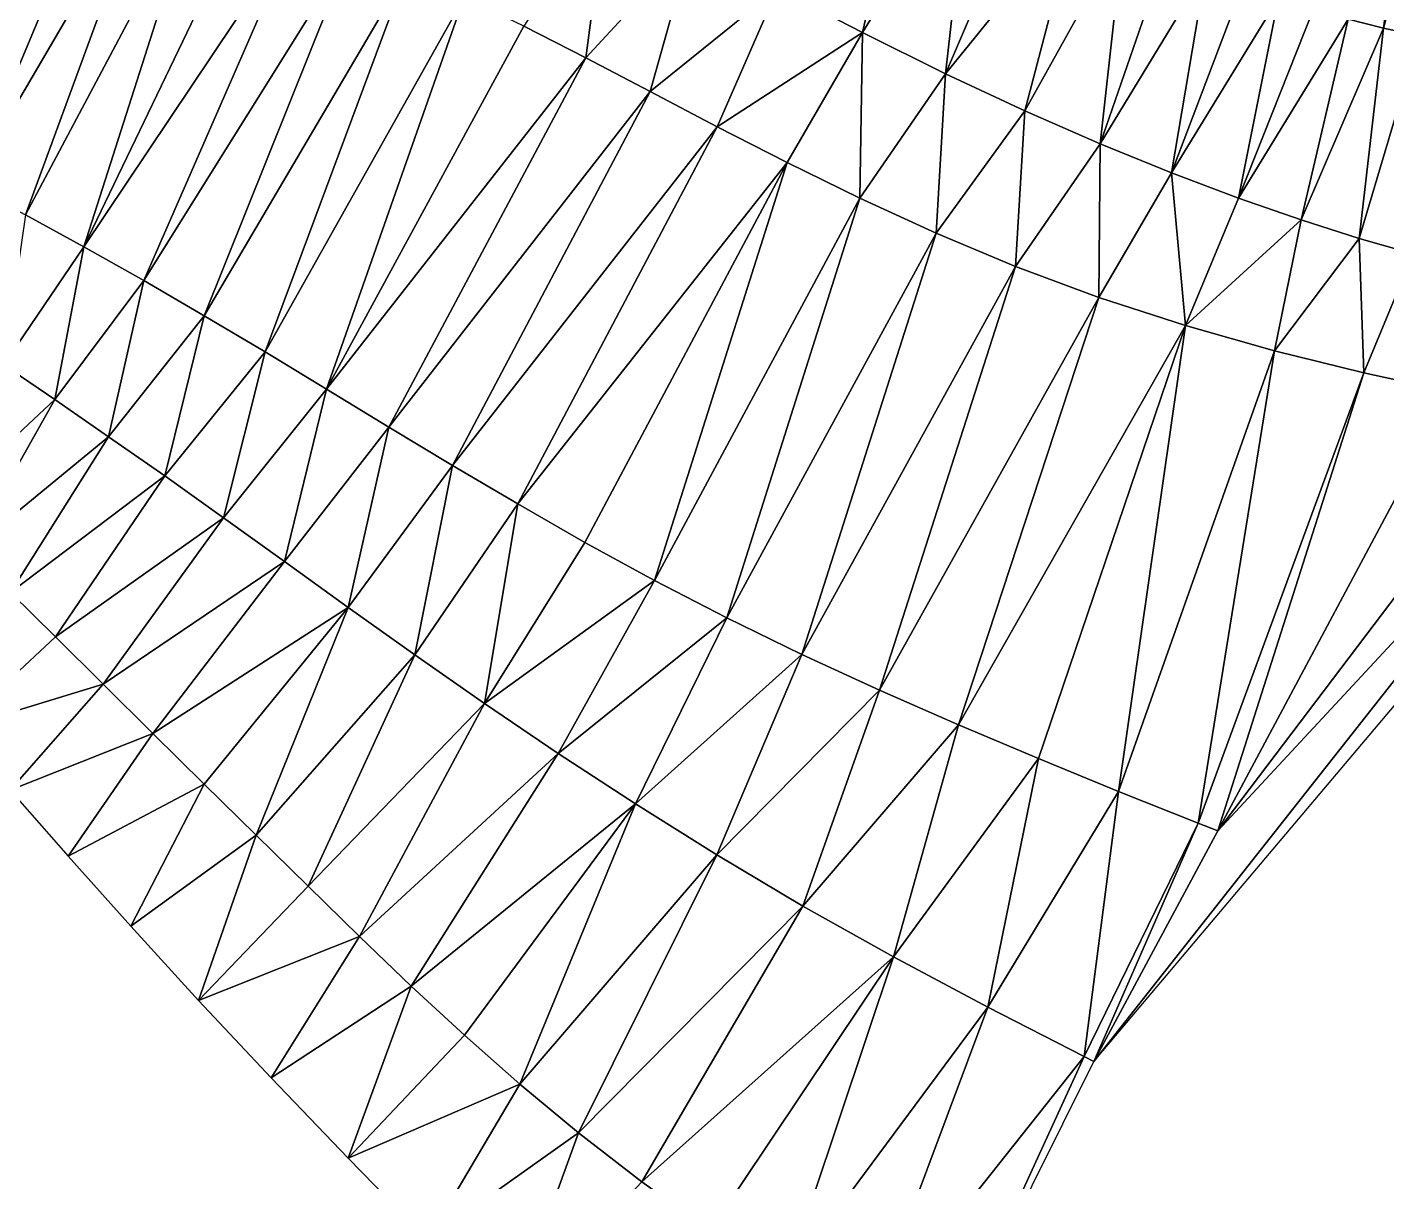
# Model space of a CAD drawing. Header units: metres. Extents: x 0 to 433, y 0 to 317.
# Drawn here: x 108.15 to 120.26, y 229.74 to 240.03 of the extents above; entities that cross this region are included whole.
import ezdxf

# ---------------------------------------------------------------- set-up
doc = ezdxf.new("R2010")
doc.units = ezdxf.units.M
doc.layers.add('TERRAIN_TIN', color=8, linetype='Continuous')

msp = doc.modelspace()

# ---------------------------------------------------------------- linework, layer by layer
at = {"layer": 'TERRAIN_TIN'}
for points in [[(120.495, 241.981, 16), (119.914, 240.1, 17), (120.229, 240.021, 17)], [(120.755, 241.967, 16), (120.495, 241.981, 16), (120.229, 240.021, 17)], [(120.549, 239.953, 17), (120.755, 241.967, 16), (120.229, 240.021, 17)], [(115.588, 239.98, 18), (116.004, 241.808, 17), (114.829, 240.372, 18)], [(116.543, 241.536, 17), (116.004, 241.808, 17), (115.588, 239.98, 18)], [(108.437, 241.601, 19), (108.055, 241.69, 19), (107.144, 238.876, 21)], [(108.437, 241.601, 19), (107.144, 238.876, 21), (107.627, 238.626, 21)], [(108.437, 241.601, 19), (107.627, 238.626, 21), (108.832, 241.499, 19)], [(116.327, 239.614, 18), (116.543, 241.536, 17), (115.588, 239.98, 18)], [(116.543, 241.536, 17), (116.327, 239.614, 18), (117.044, 241.285, 17)], [(107.627, 238.626, 21), (109.241, 241.382, 19), (108.832, 241.499, 19)], [(108.131, 238.357, 21), (109.241, 241.382, 19), (107.627, 238.626, 21)], [(109.666, 241.248, 19), (109.241, 241.382, 19), (108.131, 238.357, 21)], [(116.327, 239.614, 18), (117.5, 241.062, 17), (117.044, 241.285, 17)], [(108.652, 238.072, 21), (109.666, 241.248, 19), (108.131, 238.357, 21)], [(109.666, 241.248, 19), (108.652, 238.072, 21), (110.106, 241.098, 19)], [(112.571, 240.037, 19), (113.122, 239.755, 19), (113.313, 241.19, 18)], [(113.122, 239.755, 19), (114.066, 240.779, 18), (113.313, 241.19, 18)], [(108.652, 238.072, 21), (110.563, 240.928, 19), (110.106, 241.098, 19)], [(117.5, 241.062, 17), (116.327, 239.614, 18), (117.034, 239.284, 18)], [(117.914, 240.864, 17), (117.5, 241.062, 17), (117.034, 239.284, 18)], [(110.563, 240.928, 19), (108.652, 238.072, 21), (109.185, 237.772, 21)], [(110.563, 240.928, 19), (109.185, 237.772, 21), (111.037, 240.739, 19)], [(117.705, 238.991, 18), (117.914, 240.864, 17), (117.034, 239.284, 18)], [(117.914, 240.864, 17), (117.705, 238.991, 18), (118.294, 240.691, 17)], [(111.037, 240.739, 19), (109.185, 237.772, 21), (109.724, 237.459, 21)], [(111.529, 240.528, 19), (111.037, 240.739, 19), (109.724, 237.459, 21)], [(113.696, 239.455, 19), (114.066, 240.779, 18), (113.122, 239.755, 19)], [(114.066, 240.779, 18), (113.696, 239.455, 19), (114.829, 240.372, 18)], [(117.705, 238.991, 18), (118.646, 240.539, 17), (118.294, 240.691, 17)], [(110.266, 237.136, 21), (111.529, 240.528, 19), (109.724, 237.459, 21)], [(111.529, 240.528, 19), (110.266, 237.136, 21), (112.04, 240.295, 19)], [(118.646, 240.539, 17), (117.705, 238.991, 18), (118.339, 238.732, 18)], [(118.977, 240.407, 17), (118.646, 240.539, 17), (118.339, 238.732, 18)], [(113.696, 239.455, 19), (114.293, 239.142, 19), (114.829, 240.372, 18)], [(114.293, 239.142, 19), (115.588, 239.98, 18), (114.829, 240.372, 18)], [(119.294, 240.291, 17), (118.977, 240.407, 17), (118.339, 238.732, 18)], [(110.266, 237.136, 21), (110.813, 236.804, 21), (112.04, 240.295, 19)], [(110.813, 236.804, 21), (112.571, 240.037, 19), (112.04, 240.295, 19)], [(118.936, 238.506, 18), (119.294, 240.291, 17), (118.339, 238.732, 18)], [(119.294, 240.291, 17), (118.936, 238.506, 18), (119.605, 240.189, 17)], [(118.936, 238.506, 18), (119.914, 240.1, 17), (119.605, 240.189, 17)], [(119.494, 238.312, 18), (119.914, 240.1, 17), (118.936, 238.506, 18)], [(119.914, 240.1, 17), (119.494, 238.312, 18), (120.229, 240.021, 17)], [(112.571, 240.037, 19), (110.813, 236.804, 21), (113.122, 239.755, 19)], [(114.915, 238.823, 19), (115.588, 239.98, 18), (114.293, 239.142, 19)], [(115.588, 239.98, 18), (114.915, 238.823, 19), (115.565, 238.505, 19)], [(116.327, 239.614, 18), (115.588, 239.98, 18), (115.565, 238.505, 19)], [(120.229, 240.021, 17), (119.494, 238.312, 18), (120.013, 238.147, 18)], [(120.549, 239.953, 17), (120.229, 240.021, 17), (120.013, 238.147, 18)], [(120.492, 238.01, 18), (120.549, 239.953, 17), (120.013, 238.147, 18)], [(110.813, 236.804, 21), (111.368, 236.466, 21), (113.122, 239.755, 19)], [(111.368, 236.466, 21), (113.696, 239.455, 19), (113.122, 239.755, 19)], [(116.243, 238.195, 19), (116.327, 239.614, 18), (115.565, 238.505, 19)], [(116.327, 239.614, 18), (116.243, 238.195, 19), (117.034, 239.284, 18)], [(111.368, 236.466, 21), (111.935, 236.125, 21), (113.696, 239.455, 19)], [(113.696, 239.455, 19), (111.935, 236.125, 21), (114.293, 239.142, 19)], [(117.034, 239.284, 18), (116.243, 238.195, 19), (116.952, 237.898, 19)], [(117.705, 238.991, 18), (117.034, 239.284, 18), (116.952, 237.898, 19)], [(111.935, 236.125, 21), (112.516, 235.782, 21), (114.293, 239.142, 19)], [(112.516, 235.782, 21), (114.915, 238.823, 19), (114.293, 239.142, 19)], [(117.693, 237.621, 19), (117.705, 238.991, 18), (116.952, 237.898, 19)], [(117.705, 238.991, 18), (117.693, 237.621, 19), (118.339, 238.732, 18)], [(112.516, 235.782, 21), (113.115, 235.44, 21), (114.915, 238.823, 19)], [(113.115, 235.44, 21), (113.735, 235.101, 21), (114.915, 238.823, 19)], [(114.915, 238.823, 19), (113.735, 235.101, 21), (115.565, 238.505, 19)], [(117.693, 237.621, 19), (118.466, 237.371, 19), (118.339, 238.732, 18)], [(118.466, 237.371, 19), (118.936, 238.506, 18), (118.339, 238.732, 18)], [(113.735, 235.101, 21), (114.379, 234.768, 21), (115.565, 238.505, 19)], [(114.379, 234.768, 21), (116.243, 238.195, 19), (115.565, 238.505, 19)], [(119.494, 238.312, 18), (118.936, 238.506, 18), (118.466, 237.371, 19)], [(107.939, 237.021, 22), (108.652, 238.072, 21), (108.131, 238.357, 21)], [(119.257, 237.147, 19), (119.494, 238.312, 18), (118.466, 237.371, 19)], [(120.013, 238.147, 18), (119.494, 238.312, 18), (119.257, 237.147, 19)], [(114.379, 234.768, 21), (115.048, 234.442, 21), (116.243, 238.195, 19)], [(116.243, 238.195, 19), (115.048, 234.442, 21), (116.952, 237.898, 19)], [(120.013, 238.147, 18), (119.257, 237.147, 19), (120.054, 236.949, 19)], [(120.492, 238.01, 18), (120.013, 238.147, 18), (120.054, 236.949, 19)], [(108.393, 236.712, 22), (108.652, 238.072, 21), (107.939, 237.021, 22)], [(108.652, 238.072, 21), (108.393, 236.712, 22), (109.185, 237.772, 21)], [(120.84, 236.778, 19), (120.492, 238.01, 18), (120.054, 236.949, 19)], [(115.048, 234.442, 21), (115.738, 234.124, 21), (116.952, 237.898, 19)], [(115.738, 234.124, 21), (117.693, 237.621, 19), (116.952, 237.898, 19)], [(108.393, 236.712, 22), (108.871, 236.381, 22), (109.185, 237.772, 21)], [(109.185, 237.772, 21), (108.871, 236.381, 22), (109.724, 237.459, 21)], [(122.163, 236.541, 19), (117.649, 230.817, 22), (123.425, 237.653, 18)], [(115.738, 234.124, 21), (116.443, 233.814, 21), (117.693, 237.621, 19)], [(117.693, 237.621, 19), (116.443, 233.814, 21), (118.466, 237.371, 19)], [(108.871, 236.381, 22), (109.372, 236.031, 22), (109.724, 237.459, 21)], [(109.372, 236.031, 22), (110.266, 237.136, 21), (109.724, 237.459, 21)], [(116.443, 233.814, 21), (117.155, 233.514, 21), (118.466, 237.371, 19)], [(117.155, 233.514, 21), (117.869, 233.222, 21), (118.466, 237.371, 19)], [(117.869, 233.222, 21), (119.257, 237.147, 19), (118.466, 237.371, 19)], [(110.266, 237.136, 21), (109.372, 236.031, 22), (109.895, 235.659, 22)], [(110.813, 236.804, 21), (110.266, 237.136, 21), (109.895, 235.659, 22)], [(119.257, 237.147, 19), (117.869, 233.222, 21), (118.577, 232.939, 21)], [(119.257, 237.147, 19), (118.577, 232.939, 21), (120.054, 236.949, 19)], [(107.298, 235.689, 23), (108.393, 236.712, 22), (107.939, 237.021, 22)], [(118.577, 232.939, 21), (118.752, 232.87, 21), (120.054, 236.949, 19)], [(118.752, 232.87, 21), (120.84, 236.778, 19), (120.054, 236.949, 19)], [(110.439, 235.269, 22), (110.813, 236.804, 21), (109.895, 235.659, 22)], [(110.439, 235.269, 22), (111.368, 236.466, 21), (110.813, 236.804, 21)], [(107.629, 235.36, 23), (108.393, 236.712, 22), (107.298, 235.689, 23)], [(108.393, 236.712, 22), (107.629, 235.36, 23), (108.871, 236.381, 22)], [(120.84, 236.778, 19), (118.752, 232.87, 21), (121.603, 236.633, 19)], [(118.752, 232.87, 21), (122.163, 236.541, 19), (121.603, 236.633, 19)], [(111.368, 236.466, 21), (110.439, 235.269, 22), (111.006, 234.861, 22)], [(111.935, 236.125, 21), (111.368, 236.466, 21), (111.006, 234.861, 22)], [(122.163, 236.541, 19), (118.752, 232.87, 21), (117.649, 230.817, 22)], [(108.871, 236.381, 22), (107.629, 235.36, 23), (107.998, 234.994, 23)], [(109.372, 236.031, 22), (108.871, 236.381, 22), (107.998, 234.994, 23)], [(111.935, 236.125, 21), (111.006, 234.861, 22), (111.599, 234.438, 22)], [(112.516, 235.782, 21), (111.935, 236.125, 21), (111.599, 234.438, 22)], [(108.398, 234.598, 23), (109.372, 236.031, 22), (107.998, 234.994, 23)], [(109.372, 236.031, 22), (108.398, 234.598, 23), (109.895, 235.659, 22)], [(112.516, 235.782, 21), (111.599, 234.438, 22), (112.221, 234.004, 22)], [(113.115, 235.44, 21), (112.516, 235.782, 21), (112.221, 234.004, 22)], [(109.895, 235.659, 22), (108.398, 234.598, 23), (108.823, 234.177, 23)], [(110.439, 235.269, 22), (109.895, 235.659, 22), (108.823, 234.177, 23)], [(113.735, 235.101, 21), (113.115, 235.44, 21), (112.221, 234.004, 22)], [(109.266, 233.738, 23), (110.439, 235.269, 22), (108.823, 234.177, 23)], [(111.006, 234.861, 22), (110.439, 235.269, 22), (109.266, 233.738, 23)], [(113.735, 235.101, 21), (112.221, 234.004, 22), (112.875, 233.56, 22)], [(114.379, 234.768, 21), (113.735, 235.101, 21), (112.875, 233.56, 22)], [(107.521, 233.779, 24), (108.398, 234.598, 23), (107.998, 234.994, 23)], [(111.006, 234.861, 22), (109.266, 233.738, 23), (109.723, 233.287, 23)], [(111.006, 234.861, 22), (109.723, 233.287, 23), (110.185, 232.832, 23)], [(111.599, 234.438, 22), (111.006, 234.861, 22), (110.185, 232.832, 23)], [(113.564, 233.11, 22), (114.379, 234.768, 21), (112.875, 233.56, 22)], [(115.048, 234.442, 21), (114.379, 234.768, 21), (113.564, 233.11, 22)], [(108.398, 234.598, 23), (107.521, 233.779, 24), (108.823, 234.177, 23)], [(110.648, 232.378, 23), (111.599, 234.438, 22), (110.185, 232.832, 23)], [(112.221, 234.004, 22), (111.599, 234.438, 22), (110.648, 232.378, 23)], [(115.048, 234.442, 21), (113.564, 233.11, 22), (114.29, 232.656, 22)], [(115.738, 234.124, 21), (115.048, 234.442, 21), (114.29, 232.656, 22)], [(107.521, 233.779, 24), (107.994, 233.232, 24), (108.823, 234.177, 23)], [(107.994, 233.232, 24), (109.266, 233.738, 23), (108.823, 234.177, 23)], [(115.057, 232.2, 22), (115.738, 234.124, 21), (114.29, 232.656, 22)], [(115.738, 234.124, 21), (115.057, 232.2, 22), (116.443, 233.814, 21)], [(111.107, 231.93, 23), (112.221, 234.004, 22), (110.648, 232.378, 23)], [(112.875, 233.56, 22), (112.221, 234.004, 22), (111.107, 231.93, 23)], [(116.443, 233.814, 21), (115.057, 232.2, 22), (115.864, 231.747, 22)], [(117.155, 233.514, 21), (116.443, 233.814, 21), (115.864, 231.747, 22)], [(109.266, 233.738, 23), (107.994, 233.232, 24), (108.51, 232.645, 24)], [(109.266, 233.738, 23), (108.51, 232.645, 24), (109.723, 233.287, 23)], [(112.875, 233.56, 22), (111.107, 231.93, 23), (111.568, 231.487, 23)], [(113.564, 233.11, 22), (112.875, 233.56, 22), (111.568, 231.487, 23)], [(116.704, 231.299, 22), (117.155, 233.514, 21), (115.864, 231.747, 22)], [(117.869, 233.222, 21), (117.155, 233.514, 21), (116.704, 231.299, 22)], [(109.723, 233.287, 23), (108.51, 232.645, 24), (109.069, 232.02, 24)], [(110.185, 232.832, 23), (109.723, 233.287, 23), (109.069, 232.02, 24)], [(117.869, 233.222, 21), (116.704, 231.299, 22), (117.563, 230.86, 22)], [(118.577, 232.939, 21), (117.869, 233.222, 21), (117.563, 230.86, 22)], [(112.042, 231.05, 23), (113.564, 233.11, 22), (111.568, 231.487, 23)], [(113.564, 233.11, 22), (112.042, 231.05, 23), (112.536, 230.614, 23)], [(114.29, 232.656, 22), (113.564, 233.11, 22), (112.536, 230.614, 23)], [(117.649, 230.817, 22), (118.577, 232.939, 21), (117.563, 230.86, 22)], [(118.752, 232.87, 21), (118.577, 232.939, 21), (117.649, 230.817, 22)], [(109.673, 231.36, 24), (110.185, 232.832, 23), (109.069, 232.02, 24)], [(110.648, 232.378, 23), (110.185, 232.832, 23), (109.673, 231.36, 24)], [(114.29, 232.656, 22), (112.536, 230.614, 23), (113.059, 230.18, 23)], [(115.057, 232.2, 22), (114.29, 232.656, 22), (113.059, 230.18, 23)], [(111.107, 231.93, 23), (110.648, 232.378, 23), (109.673, 231.36, 24)], [(113.622, 229.745, 23), (115.057, 232.2, 22), (113.059, 230.18, 23)], [(115.864, 231.747, 22), (115.057, 232.2, 22), (113.622, 229.745, 23)], [(110.321, 230.669, 24), (111.107, 231.93, 23), (109.673, 231.36, 24)], [(111.107, 231.93, 23), (110.321, 230.669, 24), (111.568, 231.487, 23)], [(114.232, 229.307, 23), (115.864, 231.747, 22), (113.622, 229.745, 23)], [(115.864, 231.747, 22), (114.232, 229.307, 23), (114.898, 228.866, 23)], [(116.704, 231.299, 22), (115.864, 231.747, 22), (114.898, 228.866, 23)], [(110.321, 230.669, 24), (111.005, 229.954, 24), (111.568, 231.487, 23)], [(111.005, 229.954, 24), (112.042, 231.05, 23), (111.568, 231.487, 23)], [(115.627, 228.419, 23), (116.704, 231.299, 22), (114.898, 228.866, 23)], [(116.704, 231.299, 22), (115.627, 228.419, 23), (117.563, 230.86, 22)], [(112.536, 230.614, 23), (112.042, 231.05, 23), (111.005, 229.954, 24)], [(115.627, 228.419, 23), (116.273, 228.05, 23), (117.563, 230.86, 22)], [(116.273, 228.05, 23), (117.649, 230.817, 22), (117.563, 230.86, 22)], [(112.536, 230.614, 23), (111.005, 229.954, 24), (111.716, 229.226, 24)], [(113.059, 230.18, 23), (112.536, 230.614, 23), (111.716, 229.226, 24)], [(112.445, 228.495, 24), (113.059, 230.18, 23), (111.716, 229.226, 24)], [(112.445, 228.495, 24), (113.622, 229.745, 23), (113.059, 230.18, 23)], [(112.445, 228.495, 24), (114.232, 229.307, 23), (113.622, 229.745, 23)]]:
    msp.add_3dface(points, dxfattribs=at)

doc.saveas('drawing.dxf')
